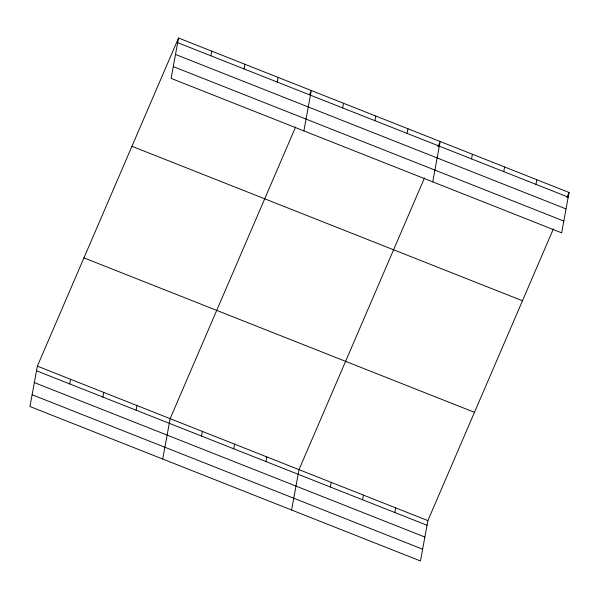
<?xml version="1.0" encoding="UTF-8"?>
<svg xmlns="http://www.w3.org/2000/svg" width="599" height="599" viewBox="0 0 599 599"><rect width="100%" height="100%" fill="white"/><g stroke="black" fill="none" stroke-linecap="round" stroke-linejoin="round"><path stroke-width="0.9" d="M178.524 38.014L171.112 78.394L561.637 232.846L569.05 192.474L178.524 38.014L37.363 366.154L29.95 406.526L420.476 560.986L427.888 520.606L553.401 228.848M69.701 383.937L70.555 379.279M102.893 397.062L103.747 392.412M136.093 410.195L136.946 405.538M210.863 55.797L211.717 51.147M162.726 459.044L170.138 418.664L295.651 126.906M244.055 68.93L244.909 64.273M201.504 436.065L202.357 431.407M277.255 82.056L278.108 77.406M233.722 448.808L234.576 444.151M303.895 130.904L311.3 90.531L309.481 94.762M265.941 461.552L266.795 456.895M342.665 107.925L343.519 103.275M291.601 510.011L299.013 469.638L424.526 177.881M374.884 120.669L375.738 116.019M330.378 487.032L331.232 482.382M407.103 133.412L407.956 128.763M362.597 499.776L363.451 495.126M432.763 181.879L440.175 141.499L437.989 146.575M394.816 512.519L395.669 507.87M471.54 158.9L472.394 154.243M503.759 171.643L504.613 166.986M535.978 184.387L536.831 179.73M566.864 197.55L569.05 192.474M177.671 42.671L568.196 197.123M175.507 54.457L566.033 208.916M173.276 66.601L563.801 221.061M131.937 146.298L522.463 300.758M83.942 257.87L474.468 412.322M37.363 366.154L427.888 520.606M36.509 370.803L427.035 525.263M34.345 382.596L424.871 537.048M32.114 394.741L422.639 549.193"/></g></svg>
